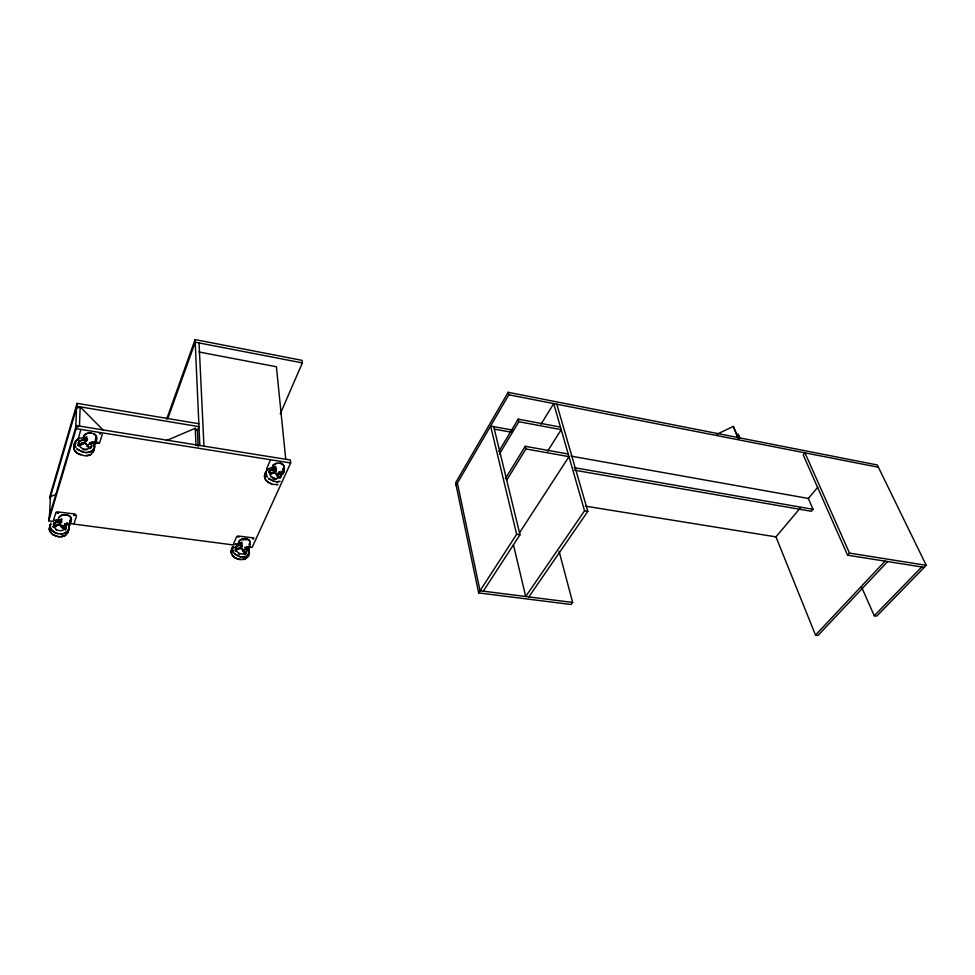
<?xml version="1.0" encoding="UTF-8"?>
<svg xmlns="http://www.w3.org/2000/svg" width="975" height="975" viewBox="0 0 975 975"><rect width="100%" height="100%" fill="white"/><g stroke="black" fill="none" stroke-linecap="round" stroke-linejoin="round"><path stroke-width="1.46" d="M95.16 444.259L95.879 439.018L95.806 442.211L93.99 446.087M70.419 523.112L70.456 520.187L70.383 523.197L70.541 521.052L70.273 521.893M267.979 482.016L268.527 482.43C259.399 477.799 267.784 463.478 276.559 468.731M95.465 439.14L95.367 443.052L94.185 445.453M98.134 442.284L96.744 442.309M99.438 433.741L100.754 433.948M283.847 466.477L282.701 464.393L280.227 463.186M264.554 476.556L264.603 475.349L265.285 479.018M80.157 406.855L79.475 426.112L75.757 427.732L76.477 408.464L80.157 406.855L103.435 430.328M69.944 523.831L70.078 520.26M53.272 521.406L48.75 520.821L76.16 428.683L76.269 425.6L290.355 460.017L290.66 462.967L252.159 547.402L249.149 547.012M77.11 403.333L50.078 495.592L49.92 498.578L77.001 406.331L77.11 403.333L198.851 423.735M58.463 520.272C57.293 511.595 75.294 513.581 70.785 521.881M54.941 520.601L56.014 520.626M48.75 520.821L48.908 517.749L76.269 425.6M49.469 515.885L50.468 496.702L55.977 494.349M249.612 544.598L249.649 543.794L249.856 546.585M247.406 547.207C257.875 564.513 223.385 562.222 232.842 546.646L232.342 549.62L233.671 552.752L232.342 549.62L232.745 546.841M231.892 554.385L231.221 550.656L231.246 551.947M232.501 549.12L232.562 547.926L231.697 549.23L232.611 548.011M269.685 472.607C268.966 477.616 277.777 481.053 280.105 476.275L279.386 477.872M70.87 519.443L70.651 517.53L70.566 520.089L71.017 518.639L70.09 516.494L66.666 514.812M83.241 437.604C83.35 433.68 88.274 432.51 91.455 433.046M83.801 437.592L83.911 436.508L83.813 437.324M84.752 437.202L84.593 439.603L86.775 436.605L86.324 441.261L82.522 444.064L85.654 442.236L82.18 442.516L80.498 445.343L82.387 443.954M95.879 439.225L96.062 436.3L95.916 439.177M91.601 446.903C89.785 450.877 93.515 443.345 90.114 442.516L91.748 446.026M68.104 530.997L67.897 532.24L67.994 529.717M96.281 438.384L96.013 435.91L93.929 433.948M74.758 443.722L74.978 442.479L74.88 445.027M247.991 555.884L248.198 554.019M239.899 542.283L239.813 544.464L242.007 541.966L241.885 546.926L242.166 546.219L239.241 548.864L239.582 548.267M54.332 524.672C52.906 530.29 62.644 533.033 65.203 528.243M250.173 544.428L249.588 540.296L245.749 538.761M53.528 520.309L55.843 512.618L57.025 511.778L75.136 514.057L76.55 515.726L74.137 523.356M80.511 430.597L77.963 440.237M78.524 444.661L79.048 442.93C77.781 448.622 87.689 451.62 90.517 446.891L89.98 448.622M57.708 525.428C60.45 526.134 64.362 515.129 59.853 520.089M58.878 525.318L60.109 524.587L61.157 525.172L60.998 526.5L59.975 525.001M83.862 443.662L85.154 442.918L86.239 444.466M102.302 434.411L99.426 443.284L94.368 443.43M95.879 441.992L95.952 440.005L95.002 441.821M166.701 419.006L195.085 339.592L302.067 360.348L302.372 362.895L280.276 413.827M167.773 418.775L195.195 342.188L302.372 362.895M197.364 430.913L198.985 426.66L77.001 406.331M233.488 543.892L236.645 536.75L237.827 535.97L254.048 537.993M270.112 460.834L266.589 468.804L267.369 470.425M235.438 549.681L236.072 548.255C235.17 553.239 243.896 556.396 246.005 551.582L244.177 554.641M283.225 470.413L283.688 468.634L283.957 471.473L282.518 474.472M59.414 517.03L62.412 514.983L66.641 514.812M83.972 438.214C76.208 435.947 69.968 447.135 76.147 452.242L75.087 451.035M249.003 548.462L247.967 550.095M69.786 525.123L68.677 526.853M861.51 586.926L874.27 615.773L876.744 616.115L926.25 565.329L877.293 464.965L508.146 392.316L455.605 482.82L478.652 592.922L571.131 604.5L572.63 602.428L559.114 551.314M456.129 485.294L508.792 394.79L508.146 392.316M498.786 451.535L518.152 419.14L560.479 427.099M499.407 454.094L518.822 421.712L518.152 419.14M269.392 471.169L268.71 472.656L271.428 469.901L276.071 470.169M505.367 478.64L525.232 446.306L568.218 453.997M541.003 424.247L553.715 403.601L584.549 510.815L525.708 596.517L513.435 544.781M506.805 480.005L525.927 448.963L525.232 446.306M547.56 451.242L561.21 429.646L518.822 421.712M273.561 468.427L275.73 466.452L275.718 471.437L276.01 470.706L273 473.289L275.413 471.863L272.427 472.18L271.062 474.24L272.244 473.484M68.847 526.293L69.481 525.306M478.652 592.922L516.653 534.288L490.596 426.063L512.826 430.146M519.565 532.703L568.973 456.629L525.927 448.963M483.283 591.167L519.992 534.775L493.728 426.636M273.427 466.952L273.963 466.135M282.957 468.963L283.579 468.024M283.506 470.462C285.882 467.659 283.567 463.137 279.947 463.064M282.177 474.703L283.53 472.192L283.225 468.975M248.211 549.571L248.832 548.657M50.98 522.978L49.311 529.778L52.808 534.605L52.272 534.178M265.493 473.07L264.968 473.826L265.895 472.631M528.84 596.907L587.815 511.339L556.798 404.198M54.234 523.185L53.272 524.745L56.647 521.82L61.693 521.991M78.926 441.443L77.939 442.979L81.437 440.139L86.738 440.481M800.243 508.06L775.966 536.872L815.514 635.091L818.025 635.408L887.664 561.551M808.007 498.834L817.72 487.317M75.355 441.358L78.902 438.811L78.317 439.079M571.082 456.129L808.336 498.457L813.04 509.316L811.358 511.29L574.433 470.182M57.769 525.33L60.621 523.794L57.318 524.197L55.746 526.817L56.757 525.72M849.481 553.081L804.972 452.839L803.242 454.972L847.568 555.189L849.481 553.081L926.25 565.329M815.514 635.091L885.068 561.137M874.27 615.773L921.753 566.962M266.797 470.133L268.503 468.902M95.172 441.992C98.377 439.701 96.976 434.265 93.149 433.473M242.629 551.033L248.844 546.768M276.583 475.581L282.969 471.473M61.352 527.621L68.238 523.343M86.482 446.111L91.028 442.906L94.319 441.919M85.568 434.18L83.752 437.202M65.593 535.348L67.811 532.85L69.127 528.535L68.628 525.476L66.885 523.075M90.785 454.472L93.21 452.022L93.563 448.829L93.21 452.022C94.928 448.756 95.44 444.344 92.186 441.797L93.161 442.93M76.379 440.31L77.525 439.457M78.963 444.405L79.938 443.686M233.11 547.597L233.89 547.06M79.694 440.883L82.985 439.981L86.824 440.578M90.907 454.484L89.42 455.142L90.005 454.862M247.431 555.482L246.809 555.872M246.297 558.273L245.529 558.675M270.002 470.608L270.794 470.157M85.52 434.204L88.493 433.083L91.894 433.192M241.203 547.694L239.789 548.291M55.843 536.14L52.735 534.58L59.317 536.847L65.581 535.36L64.155 536.043L64.716 535.75M66.41 532.326L65.093 533.02L65.666 532.728M54.978 522.6L58.147 521.601L61.778 522.076M236.401 548.608L237.4 548.108M238.595 548.864L237.449 549.656L239.289 547.438L241.581 547.365M91.845 451.084L90.48 451.742L91.065 451.462M716.844 434.289L733.31 426.404L738.562 438.494M275.852 479.2L276.534 478.896M269.917 473.216L270.952 472.753M166.42 440.602L195.256 428.257L197.45 430.694L198.144 446.587M55.246 525.123L56.453 524.611M85.934 449.987L86.763 449.682M245.2 558.967L242.47 559.711M235.414 544.257L241.252 543.745M64.277 536.043L61.084 536.798L62.753 536.53M270.77 470.169L271.708 469.865M54.186 520.516L57.379 519.785M276.705 463.137L272.805 465.185L271.988 468.646M87.921 455.605L89.554 455.13L84.35 455.788L77.415 453.278L78.975 454.253M280.13 481.333L276.364 481.821L279.252 481.577M277.144 463.101L273.012 465.319L272.512 468.293M271.684 469.865L276.144 470.255M81.193 443.211L82.643 443.028M276.437 484.709L277.936 484.49L273.146 484.453L268.503 482.406L269.953 483.32M87.957 455.581L86.214 455.788M244.469 539.419L242.702 539.723L244.408 539.467M235.219 544.111L235.95 544.111M238.107 543.562L241.203 543.745M246.029 538.688C242.836 538.176 237.681 539.845 238.534 543.904M253.512 538.931L252.72 539.004M278.253 463.113L280.885 463.539M89.749 433.119L91.272 433.217M572.63 602.428L480.053 590.765L457.397 483.1M58.488 533.557L60.231 533.776M240.581 556.725L242.141 556.932M57.562 536.591L59.292 536.811M239.314 559.54L240.874 559.735M69.847 523.575L234.085 545.049M246.139 539.589L245.286 539.48L246.785 539.736M60.852 520.004L57.342 519.809L60.84 520.041M516.653 534.288L519.992 534.775M273.268 468.024L274.901 468.293M83.545 452.071L85.373 452.351M274.56 481.309L276.181 481.553M847.568 555.189L924.276 567.352M76.16 428.683L290.66 462.967M584.549 510.815L587.815 511.339M585.414 506.147L776.356 536.933M574.178 467.647L813.04 509.316M494.337 429.122L511.985 432.352M198.961 351.987L276.4 366.734L285.724 459.115M508.792 394.79L878.39 467.232M66.068 514.824L67.446 515.129M82.96 449.804L83.972 450.06M242.275 545.622L239.216 545.22L236.45 546.232L239.094 545.269L242.336 545.707M84.923 440.408L86.592 440.822M275.303 478.847L271.087 476.921M273.244 479.066L274.158 479.286M274.487 470.121L275.986 470.498M85.8 438.506L87.604 439.018M237.79 559.126L234.414 557.273M80.693 454.947L78.975 454.204M271.55 483.966L269.965 483.283M238.656 553.958L239.472 554.324M85.008 443.381L86.129 444.015M234.902 557.651L236.279 558.48M268.649 478.274L269.392 478.859M76.915 452.863L77.476 453.314L76.087 452.229M234.987 553.885L235.682 554.446M77.183 448.829L77.951 449.451M52.479 530.534L53.198 531.131M284.529 471.632L283.311 471.534M280.849 471.352L281.86 472.424M279.155 472.022L281.044 476.3L280.495 473.716M277.387 474.386L279.191 477.457M279.203 472.071L280.118 473.021M279.155 472.071L280.507 473.728M267.248 481.418L266.187 480.273M245.054 547.219L246.785 549.839L246.236 553.057L246.955 550.692L245.2 547.414L246.09 548.328M246.797 546.573L248.637 548.913M233.732 556.701L232.733 555.604M90.029 442.455L90.882 443.418M92.101 441.748L94.051 444.271M63.253 526.159L64.63 528.206M64.886 523.892L66.385 527.341L65.508 524.696M55.831 529.535L56.392 530.181M64.801 523.843L65.605 524.769M67.799 524.184L66.8 523.039L68.628 525.501M51.565 533.569L50.566 532.411M281.909 472.436L282.75 473.667M277.595 473.253L278.228 474.533L277.607 477.226L277.473 475.861M74.978 450.962L73.734 448.329M50.456 532.362C48.653 530.668 49.713 524.782 49.433 529.876M62.802 525.184L63.009 528.462L62.924 527.743M244.408 550.461L244.981 551.484M243.189 550.4L243.665 552.435L244.043 549.303M239.082 543.441C236.328 541.04 247.345 534.824 249.832 541.588M87.689 445.782L88.164 447.232L88.359 444.368M740.11 438.36L737.99 434.046L739.55 437.897M733.31 426.404L737.99 438.019M264.469 476.422L264.81 477.799M231.16 551.826L231.465 553.178M283.798 466.659L283.701 466.038L283.835 467.025M89.834 447.111L90.005 448.22M269.161 469.097L267.893 469.121M50.347 526.841L50.468 524.306L50.31 526.39M249.21 543.855L249.454 547.28M239.107 536.981L237.888 537.018M199.046 342.932L203.958 446.123M195.085 339.592L199.826 445.465M195.256 428.257L195.987 445.624M265.785 472.351L267.248 477.104C264.834 476.495 266.553 468.804 265.785 472.351M74.563 443.82L75.77 447.598L74.746 442.638L74.563 443.82M75.16 515.092L73.832 515.47L75.16 515.092M50.066 525.635C50.005 529.998 54.332 532.911 58.195 533.752C53.991 532.923 49.128 529.254 50.261 524.452L50.066 525.635M249.295 551.289C249.381 554.702 248.918 547.706 249.295 551.289M58.585 512.874L57.293 513.021L58.585 512.874M94.538 446.794C94.258 450.377 94.502 443.04 94.538 446.794M93.478 450.182L93.283 451.437L93.478 450.182M69.054 527.987C68.725 531.558 69.067 524.27 69.054 527.987M73.881 446.331L73.856 448.451L73.881 446.331M281.044 476.275L280.386 477.762L281.044 476.275M235.243 547.974L235.828 546.829L235.243 547.974M66.239 528.218L65.288 529.778L66.239 528.218M249.161 553.312L246.382 556.347L242.312 557.164L245.944 556.567L249.161 553.312M49.445 527.195L50.152 525.769L49.445 527.195M73.832 445.733L75.77 443.077L73.832 445.733M240.459 548.462L242.202 549.096L242.263 549.973L242.385 548.718L240.459 548.462M274.304 472.851L276.12 473.594L276.205 474.472L276.315 473.155L274.304 472.851M68.689 530.083L65.154 533.227L60.426 534.032L64.63 533.447L68.689 530.083M94.185 448.927L90.541 451.961L85.593 452.632L89.993 452.181L94.185 448.927M236.303 546.244L235.548 546.963L236.303 546.244M269.856 470.608L269.1 471.303L269.856 470.608M54.868 522.588L53.93 523.319L54.868 522.588M79.572 440.871L78.609 441.577L79.572 440.871M245.627 553.654L244.859 554.141L245.627 553.654M84.862 438.384L83.947 438.25L85.8 438.531L84.862 438.384M240.325 556.908L234.938 554.166L240.325 556.908M83.241 452.266L77.135 449.134L83.241 452.266M274.28 481.504L268.6 478.567L274.28 481.504M235.609 550.924L235.255 550.046L235.609 550.924M78.195 445.709L77.866 444.783L78.195 445.709M53.479 527.438L53.186 526.537L53.479 527.438"/></g></svg>
